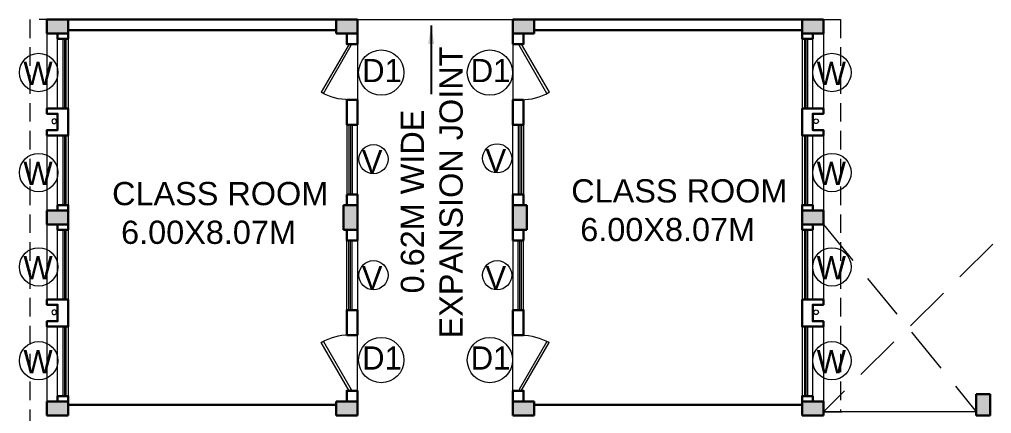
# Model space of a CAD drawing. Header units: millimetres. Extents: x 3614 to 12428, y -844 to 6844.
# Drawn here: x 5246.26 to 5267.21, y -771.34 to -762.85 of the extents above; entities that cross this region are included whole.
import ezdxf

# ---------------------------------------------------------------- set-up
doc = ezdxf.new("R2010")
doc.units = ezdxf.units.MM
doc.header["$LTSCALE"] = 40
doc.header["$MEASUREMENT"] = 0
doc.linetypes.add('DASHED', pattern=[0.75, 0.5, -0.25])
doc.layers.get('0').update_dxf_attribs({"linetype": 'CONTINUOUS', "lineweight": 20})
for name, color, linetype, lineweight in [('CLL LEV.', 15, 'CONTINUOUS', 18), ('Column', 252, 'CONTINUOUS', 30), ('Column Hatch', 253, 'CONTINUOUS', 13), ('Door', 54, 'CONTINUOUS', 18), ('EXPANSION JOINT', 248, 'CONTINUOUS', 20), ('Fixture', 44, 'CONTINUOUS', 15), ('Hidden', 30, 'DASHED', 18), ('Railing', 23, 'CONTINUOUS', 18), ('TEXT', 7, 'CONTINUOUS', 20), ('Ventilator', 6, 'DASHED', 18), ('Wall', 7, 'CONTINUOUS', 30), ('Window', 150, 'CONTINUOUS', 15), ('window wall', 7, 'CONTINUOUS', 18), ('Window-Wall', 7, 'CONTINUOUS', 18)]:
    doc.layers.add(name, color=color, linetype=linetype, lineweight=lineweight)
doc.layers.add('RD', color=80, linetype='CONTINUOUS')
doc.styles.add('L120', font='simplex.shx', dxfattribs={"height": 1})
doc.styles.get("Standard").update_dxf_attribs({"font": 'txt.shx', "height": 0.03937})
doc.styles.add('STYLE9', font='GOTHIC.TTF')
doc.styles.add('Tabrej.', font='GOTHIC.TTF', dxfattribs={"height": 1})
doc.dimstyles.get("Standard").update_dxf_attribs({"dimtxt": 0.18, "dimasz": 0.18, "dimexe": 0.18, "dimexo": 0.0625, "dimgap": 0.09, "dimtad": 0, "dimtih": 1, "dimtoh": 1, "dimdec": 4, "dimzin": 0, "dimdsep": 46, "dimtxsty": 'Standard', "dimcen": 0.09, "dimadec": 0, "dimazin": 0, "dimtfac": 1, "dimtdec": 4, "dimtofl": 0, "dimtmove": 0, "dimatfit": 3, "dimfxl": 0, "dimtolj": 1, "dimtzin": 0, "dimarcsym": 0})

# ---------------------------------------------------------------- blocks, each defined once
blk = doc.blocks.new('VVV')
at = {"layer": 'TEXT', "color": 3, "ltscale": 0.2}
blk.add_circle((2082.528, -1073.943), 0.314, dxfattribs=at)
at = {"layer": 'TEXT', "color": 3, "style": 'STYLE9'}
blk.add_text('V', height=0.5, dxfattribs=at).set_placement((2082.277, -1074.243))
blk = doc.blocks.new('COLUMN 546')
at = {"layer": 'Column Hatch'}
h = blk.add_hatch(color=0, dxfattribs=at)
h.dxf.hatch_style = 1
h.paths.add_polyline_path([(0, 0), (0.3, 0), (0.3, 0.46), (0, 0.46)])
at = {"layer": 'Column'}
for p, q in [((0.3, 0.46), (0, 0.46)), ((0, 0.46), (0, 0)), ((0.3, 0), (0.3, 0.46)), ((0, 0), (0.3, 0))]:
    blk.add_line(p, q, dxfattribs=at)
blk = doc.blocks.new('VENT 2')
at = {"layer": 'Ventilator', "linetype": 'Continuous', "ltscale": 0.02}
for p, q in [((0, 0.182), (1.5, 0.182)), ((0, 0.152), (1.5, 0.152))]:
    blk.add_line(p, q, dxfattribs=at)
at = {"layer": 'Window-Wall'}
for p, q in [((0, 0.23), (1.5, 0.23)), ((0, 0), (0, 0.23)), ((1.5, 0.23), (1.5, 0)), ((0, 0.115), (1.5, 0.115)), ((1.5, 0), (0, 0))]:
    blk.add_line(p, q, dxfattribs=at)
blk = doc.blocks.new('*U18')
for p, q in [((0, 0), (0, -6)), ((40, 0), (40, -6))]:
    blk.add_line(p, q)
blk.add_lwpolyline([(0, 0), (34.64, 20), (35.52, 18.48), (0.87, -1.52)], close=True)
blk.add_arc((0, 0), 40, 0, 30)
blk = doc.blocks.new('DOOR1')
at = {"layer": 'Door'}
blk.add_line((0, 0), (1.2, 0), dxfattribs=at)
at = {"layer": 'Door', "xscale": 0.0300000000000013, "yscale": 0.0300000000000013, "zscale": 0.0300000000000013}
blk.add_blockref('*U18', (0, 0.18), dxfattribs=at)
blk = doc.blocks.new('class 1')
at = {"layer": 'Wall'}
for points in [[(0.23, -0.035), (0, -0.035), (0, -0.265), (0.23, -0.265), (0.23, -0.035)], [(0.23, -1.465), (0, -1.465), (0, -2.005), (0.23, -2.005), (0.23, -1.465)], [(0.23, -3.505), (0, -3.505), (0, -3.735), (0.23, -3.735), (0.23, -3.505)]]:
    blk.add_lwpolyline(points, dxfattribs=at)
at = {"layer": 'Wall', "rotation": 270}
for name, p in [('DOOR1', (0, -0.265)), ('VENT 2', (0, -2.005))]:
    blk.add_blockref(name, p, dxfattribs=at)
blk = doc.blocks.new('WINDOW 1')
at = {"layer": 'CLL LEV.'}
for p, q in [((-0.115, -0.23), (-0.115, -0.46)), ((1.615, -0.23), (1.615, -0.46)), ((-0.115, -0.46), (1.615, -0.46))]:
    blk.add_line(p, q, dxfattribs=at)
at = {"layer": 'Window'}
for p, q in [((0, -0.051), (1.5, -0.051)), ((0, -0.081), (1.5, -0.081))]:
    blk.add_line(p, q, dxfattribs=at)
at = {"layer": 'Window-Wall'}
for p, q in [((0, 0), (1.5, 0)), ((0, -0.23), (0, 0)), ((1.5, 0), (1.5, -0.23)), ((0, -0.115), (1.5, -0.115)), ((1.5, -0.23), (0, -0.23))]:
    blk.add_line(p, q, dxfattribs=at)
blk = doc.blocks.new('SHAFT2')
at = {"layer": 'Fixture'}
blk.add_circle((0.302, 0.307), 0.05, dxfattribs=at)
at = {"layer": 'Wall'}
blk.add_lwpolyline([(0, 0.585), (0.46, 0.585), (0.46, 0.47), (0.23, 0.47), (0.23, 0.115), (0.46, 0.115), (0.46, 0), (0, 0), (0, 0.585)], dxfattribs=at)
blk = doc.blocks.new('COLM 530')
at = {"layer": 'Column Hatch'}
h = blk.add_hatch(color=0, dxfattribs=at)
h.dxf.hatch_style = 1
h.paths.add_polyline_path([(5443.518, -633.795), (5443.218, -633.795), (5443.218, -634.325), (5443.518, -634.325)])
at = {"layer": 'Column'}
for p, q in [((5443.518, -633.795), (5443.218, -633.795)), ((5443.218, -633.795), (5443.218, -634.325)), ((5443.518, -634.325), (5443.518, -633.795)), ((5443.218, -634.325), (5443.518, -634.325))]:
    blk.add_line(p, q, dxfattribs=at)
blk = doc.blocks.new('DDDD')
at = {"layer": 'TEXT', "color": 3, "ltscale": 0.2}
blk.add_circle((2085.909, -1030.934), 0.488, dxfattribs=at)
at = {"layer": 'TEXT', "color": 3, "style": 'STYLE9'}
blk.add_text('D1', height=0.5, dxfattribs=at).set_placement((2085.496, -1031.139))
blk = doc.blocks.new('W')
at = {"layer": 'TEXT', "color": 3}
blk.add_circle((2080.863, -1087.688), 0.414, dxfattribs=at)
at = {"layer": 'TEXT', "color": 3, "style": 'STYLE9'}
blk.add_text('W', height=0.5, dxfattribs=at).set_placement((2080.534, -1087.956))

msp = doc.modelspace()

# ---------------------------------------------------------------- linework, layer by layer
at = {"layer": 'EXPANSION JOINT', "linetype": 'ByBlock', "ltscale": 0.05}
msp.add_line((5253.5453, -762.8492), (5256.8953, -762.8492), dxfattribs=at)
at = {"layer": 'Hidden', "ltscale": 0.02}
for p, q in [((5247.0853, -762.8492), (5246.4853, -762.8492)), ((5246.4853, -762.8492), (5246.4853, -772.3942)), ((5263.9553, -762.8492), (5263.9553, -771.2992)), ((5263.5853, -771.2992), (5264.1853, -771.2992))]:
    msp.add_line(p, q, dxfattribs=at)
at = {"layer": 'Hidden', "ltscale": 0.05}
msp.add_line((5263.3553, -762.8492), (5263.9553, -762.8492), dxfattribs=at)
at = {"layer": 'Railing', "linetype": 'ByBlock', "ltscale": 0.05}
msp.add_line((5266.8783, -771.2992), (5263.5853, -771.2992), dxfattribs=at)
at = {"layer": 'Wall'}
for p, q in [((5253.0853, -762.8492), (5247.3153, -762.8492)), ((5257.3553, -762.8492), (5263.1253, -762.8492)), ((5253.0853, -763.0792), (5247.3153, -763.0792)), ((5257.3553, -763.0792), (5263.1253, -763.0792)), ((5253.0853, -771.1492), (5247.3153, -771.1492)), ((5257.3553, -771.1492), (5263.1253, -771.1492))]:
    msp.add_line(p, q, dxfattribs=at)
for points in [[(5247.0853, -763.1492), (5247.0853, -763.2642), (5247.3153, -763.2642), (5247.3153, -763.1492), (5247.0853, -763.1492)], [(5247.0853, -763.2642), (5247.0853, -763.1492), (5247.3153, -763.1492), (5247.3153, -763.2642), (5247.0853, -763.2642)], [(5263.3553, -763.1492), (5263.3553, -763.2642), (5263.1253, -763.2642), (5263.1253, -763.1492), (5263.3553, -763.1492)], [(5263.3553, -763.2642), (5263.3553, -763.1492), (5263.1253, -763.1492), (5263.1253, -763.2642), (5263.3553, -763.2642)], [(5247.0853, -766.9642), (5247.0853, -766.8492), (5247.3153, -766.8492), (5247.3153, -766.9642), (5247.0853, -766.9642)], [(5263.3553, -766.9642), (5263.3553, -766.8492), (5263.1253, -766.8492), (5263.1253, -766.9642), (5263.3553, -766.9642)], [(5247.0853, -767.2642), (5247.0853, -767.3792), (5247.3153, -767.3792), (5247.3153, -767.2642), (5247.0853, -767.2642)], [(5247.0853, -767.3792), (5247.0853, -767.2642), (5247.3153, -767.2642), (5247.3153, -767.3792), (5247.0853, -767.3792)], [(5263.3553, -767.2642), (5263.3553, -767.3792), (5263.1253, -767.3792), (5263.1253, -767.2642), (5263.3553, -767.2642)], [(5263.3553, -767.3792), (5263.3553, -767.2642), (5263.1253, -767.2642), (5263.1253, -767.3792), (5263.3553, -767.3792)], [(5247.0853, -771.0792), (5247.0853, -770.9642), (5247.3153, -770.9642), (5247.3153, -771.0792), (5247.0853, -771.0792)], [(5263.3553, -771.0792), (5263.3553, -770.9642), (5263.1253, -770.9642), (5263.1253, -771.0792), (5263.3553, -771.0792)]]:
    msp.add_lwpolyline(points, dxfattribs=at)
at = {"layer": 'window wall', "linetype": 'DASHED', "ltscale": 0.05}
for p, q in [((5263.5853, -767.2642), (5266.8783, -771.2992)), ((5267.2403, -767.6892), (5263.5853, -771.2992))]:
    msp.add_line(p, q, dxfattribs=at)

# ---------------------------------------------------------------- block references
at = {"color": 7, "extrusion": (0, 0, -1), "xscale": -1, "zscale": -1, "rotation": 270}
for p in [(-5247.3153, -763.1492), (-5253.5453, -763.1492), (-5247.3153, -767.2642), (-5247.3153, -771.3792), (-5253.5453, -771.3792)]:
    msp.add_blockref('COLUMN 546', p, dxfattribs=at)
at = {"color": 7, "extrusion": (0, 0, -1), "zscale": -1, "rotation": 90}
for p in [(-5256.8953, -763.1492), (-5263.1253, -763.1492), (-5263.1253, -767.2642), (-5256.8953, -771.3792), (-5263.1253, -771.3792)]:
    msp.add_blockref('COLUMN 546', p, dxfattribs=at)
at = {"linetype": 'ByBlock', "xscale": -1}
msp.add_blockref('class 1', (5253.5453, -763.1142), dxfattribs=at)
at = {"linetype": 'ByBlock'}
for name, p in [('class 1', (5256.8953, -763.1142)), ('SHAFT2', (5263.1253, -765.3492)), ('SHAFT2', (5263.1253, -769.4642))]:
    msp.add_blockref(name, p, dxfattribs=at)
at = {"linetype": 'ByBlock', "extrusion": (0, 0, -1), "zscale": -1}
for p in [(-5247.3153, -765.3492), (-5247.3153, -769.4642)]:
    msp.add_blockref('SHAFT2', p, dxfattribs=at)
for p in [(-189.9725, -133.0544), (-186.3225, -133.0544)]:
    msp.add_blockref('COLM 530', p)
at = {"linetype": 'ByBlock', "rotation": 180}
msp.add_blockref('class 1', (5253.5453, -771.1142), dxfattribs=at)
at = {"linetype": 'ByBlock', "xscale": -1, "rotation": 180}
msp.add_blockref('class 1', (5256.8953, -771.1142), dxfattribs=at)
at = {"color": 7, "extrusion": (0, 0, -1), "xscale": -1, "zscale": -1}
msp.add_blockref('COLUMN 546', (-5266.8783, -771.3792), dxfattribs=at)
at = {"layer": 'CLL LEV.', "rotation": 270}
for p in [(5247.3153, -763.2642), (5247.3153, -765.3492), (5247.3153, -767.3792), (5247.3153, -769.4642)]:
    msp.add_blockref('WINDOW 1', p, dxfattribs=at)
at = {"layer": 'CLL LEV.', "extrusion": (0, 0, -1), "zscale": -1, "rotation": 270}
for p in [(-5263.1253, -763.2642), (-5263.1253, -765.3492), (-5263.1253, -767.3792), (-5263.1253, -769.4642)]:
    msp.add_blockref('WINDOW 1', p, dxfattribs=at)
at = {"layer": 'RD'}
for name, p in [('W', (3165.8133, 323.6958)), ('DDDD', (3168.1506, 266.939)), ('DDDD', (3170.4903, 266.939)), ('W', (3182.907, 323.6958)), ('VVV', (3171.3626, 308.083)), ('VVV', (3174.0277, 308.1008)), ('W', (3165.8133, 321.5401)), ('W', (3182.907, 321.5401)), ('W', (3165.8133, 319.5077)), ('W', (3182.907, 319.5077)), ('VVV', (3171.3626, 305.5834)), ('VVV', (3174.0277, 305.5834)), ('W', (3165.8133, 317.4868)), ('DDDD', (3168.1506, 260.7466)), ('DDDD', (3170.4903, 260.7466)), ('W', (3182.907, 317.4868))]:
    msp.add_blockref(name, p, dxfattribs=at)

# ---------------------------------------------------------------- texts
at = {"layer": 'TEXT', "insert": (5254.4799, -769.7208), "char_height": 0.5, "width": 19.989683, "attachment_point": 1, "rotation": 90, "style": 'Tabrej.'}
msp.add_mtext('{\\fArial|b0|i0|c0|p34;     0.62M WIDE \\PEXPANSION JOINT}', dxfattribs=at)
at = {"layer": 'TEXT', "char_height": 0.5, "width": 19.989683, "attachment_point": 1, "style": 'Tabrej.'}
for insert in [(5248.2593, -766.3506), (5258.1529, -766.2918)]:
    msp.add_mtext('{\\fArial|b0|i0|c0|p34;CLASS ROOM\\P 6.00X8.07M}', dxfattribs=dict(at, insert=insert))

# ---------------------------------------------------------------- leaders
at = {"layer": 'TEXT'}
msp.add_leader([(5255.1344, -762.9763), (5255.1344, -764.4607)], dimstyle='Standard', override={"dimscale": 40, "dimasz": 0.01, "dimgap": 0.09, "dimtad": 0, "dimpost": "'", "dimtxsty": 'L120', "dimarcsym": 1}, dxfattribs=at)

doc.saveas('drawing.dxf')
